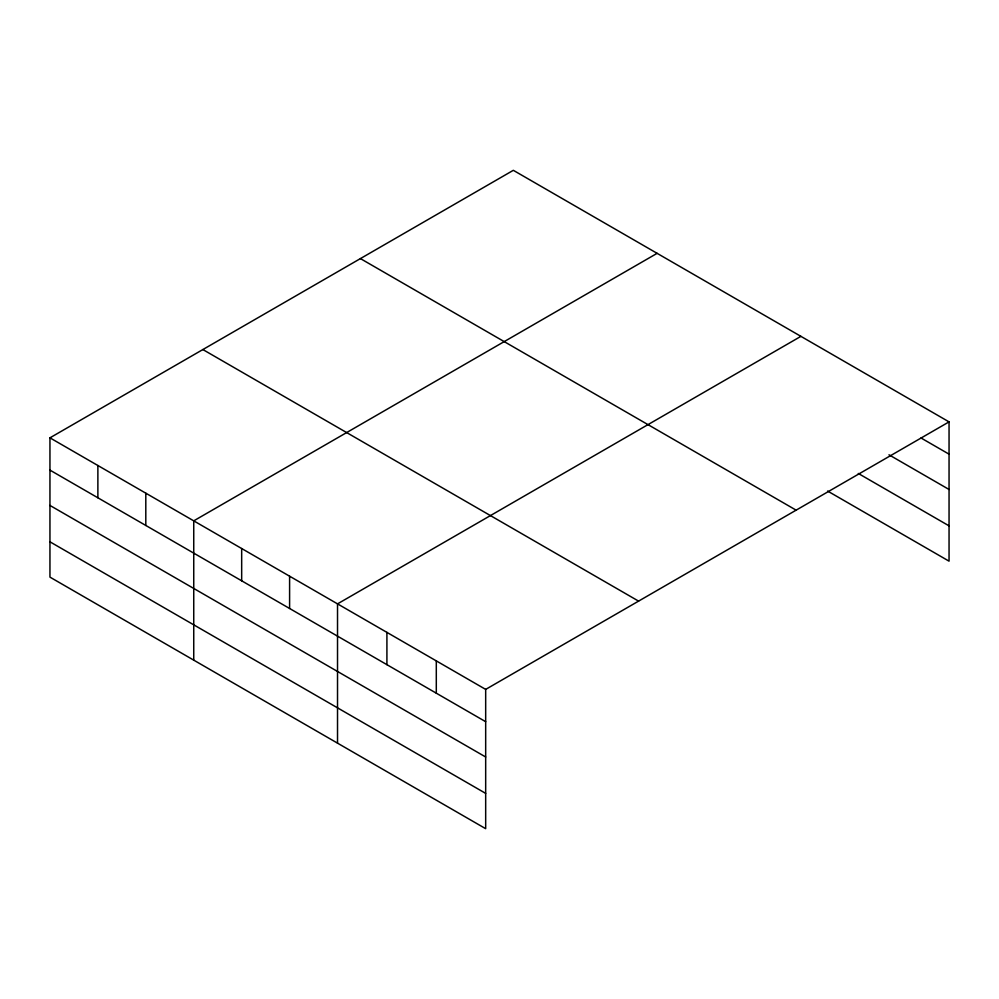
<?xml version="1.0" encoding="UTF-8"?>
<svg xmlns="http://www.w3.org/2000/svg" width="999" height="999" viewBox="0 0 999 999"><rect width="100%" height="100%" fill="white"/><g stroke="black" fill="none" stroke-linecap="round" stroke-linejoin="round"><path stroke-width="1.5" d="M949.05 421.878L513.324 170.317L49.95 437.837L49.95 577.122L485.676 828.683L485.676 689.397L949.05 421.878L949.05 561.163L827.597 491.046M657.117 253.334L193.744 520.854L193.744 660.139M800.898 336.351L337.525 603.871L337.525 743.156M921.028 437.987L949.05 454.158M888.985 454.795L949.05 489.473M858.291 473.451L949.05 525.849M360.414 258.591L796.141 510.164M202.859 349.55L638.586 601.123M49.95 437.837L485.676 689.397M49.95 470.117L485.676 721.69M49.95 505.432L485.676 756.992M49.95 541.808L485.676 793.381M436.301 660.888L436.301 693.181M386.913 632.379L386.913 664.672M289.598 576.198L289.598 608.478M241.671 548.526L241.671 580.806M145.804 493.181L145.804 525.462M97.877 465.509L97.877 497.789"/></g></svg>
